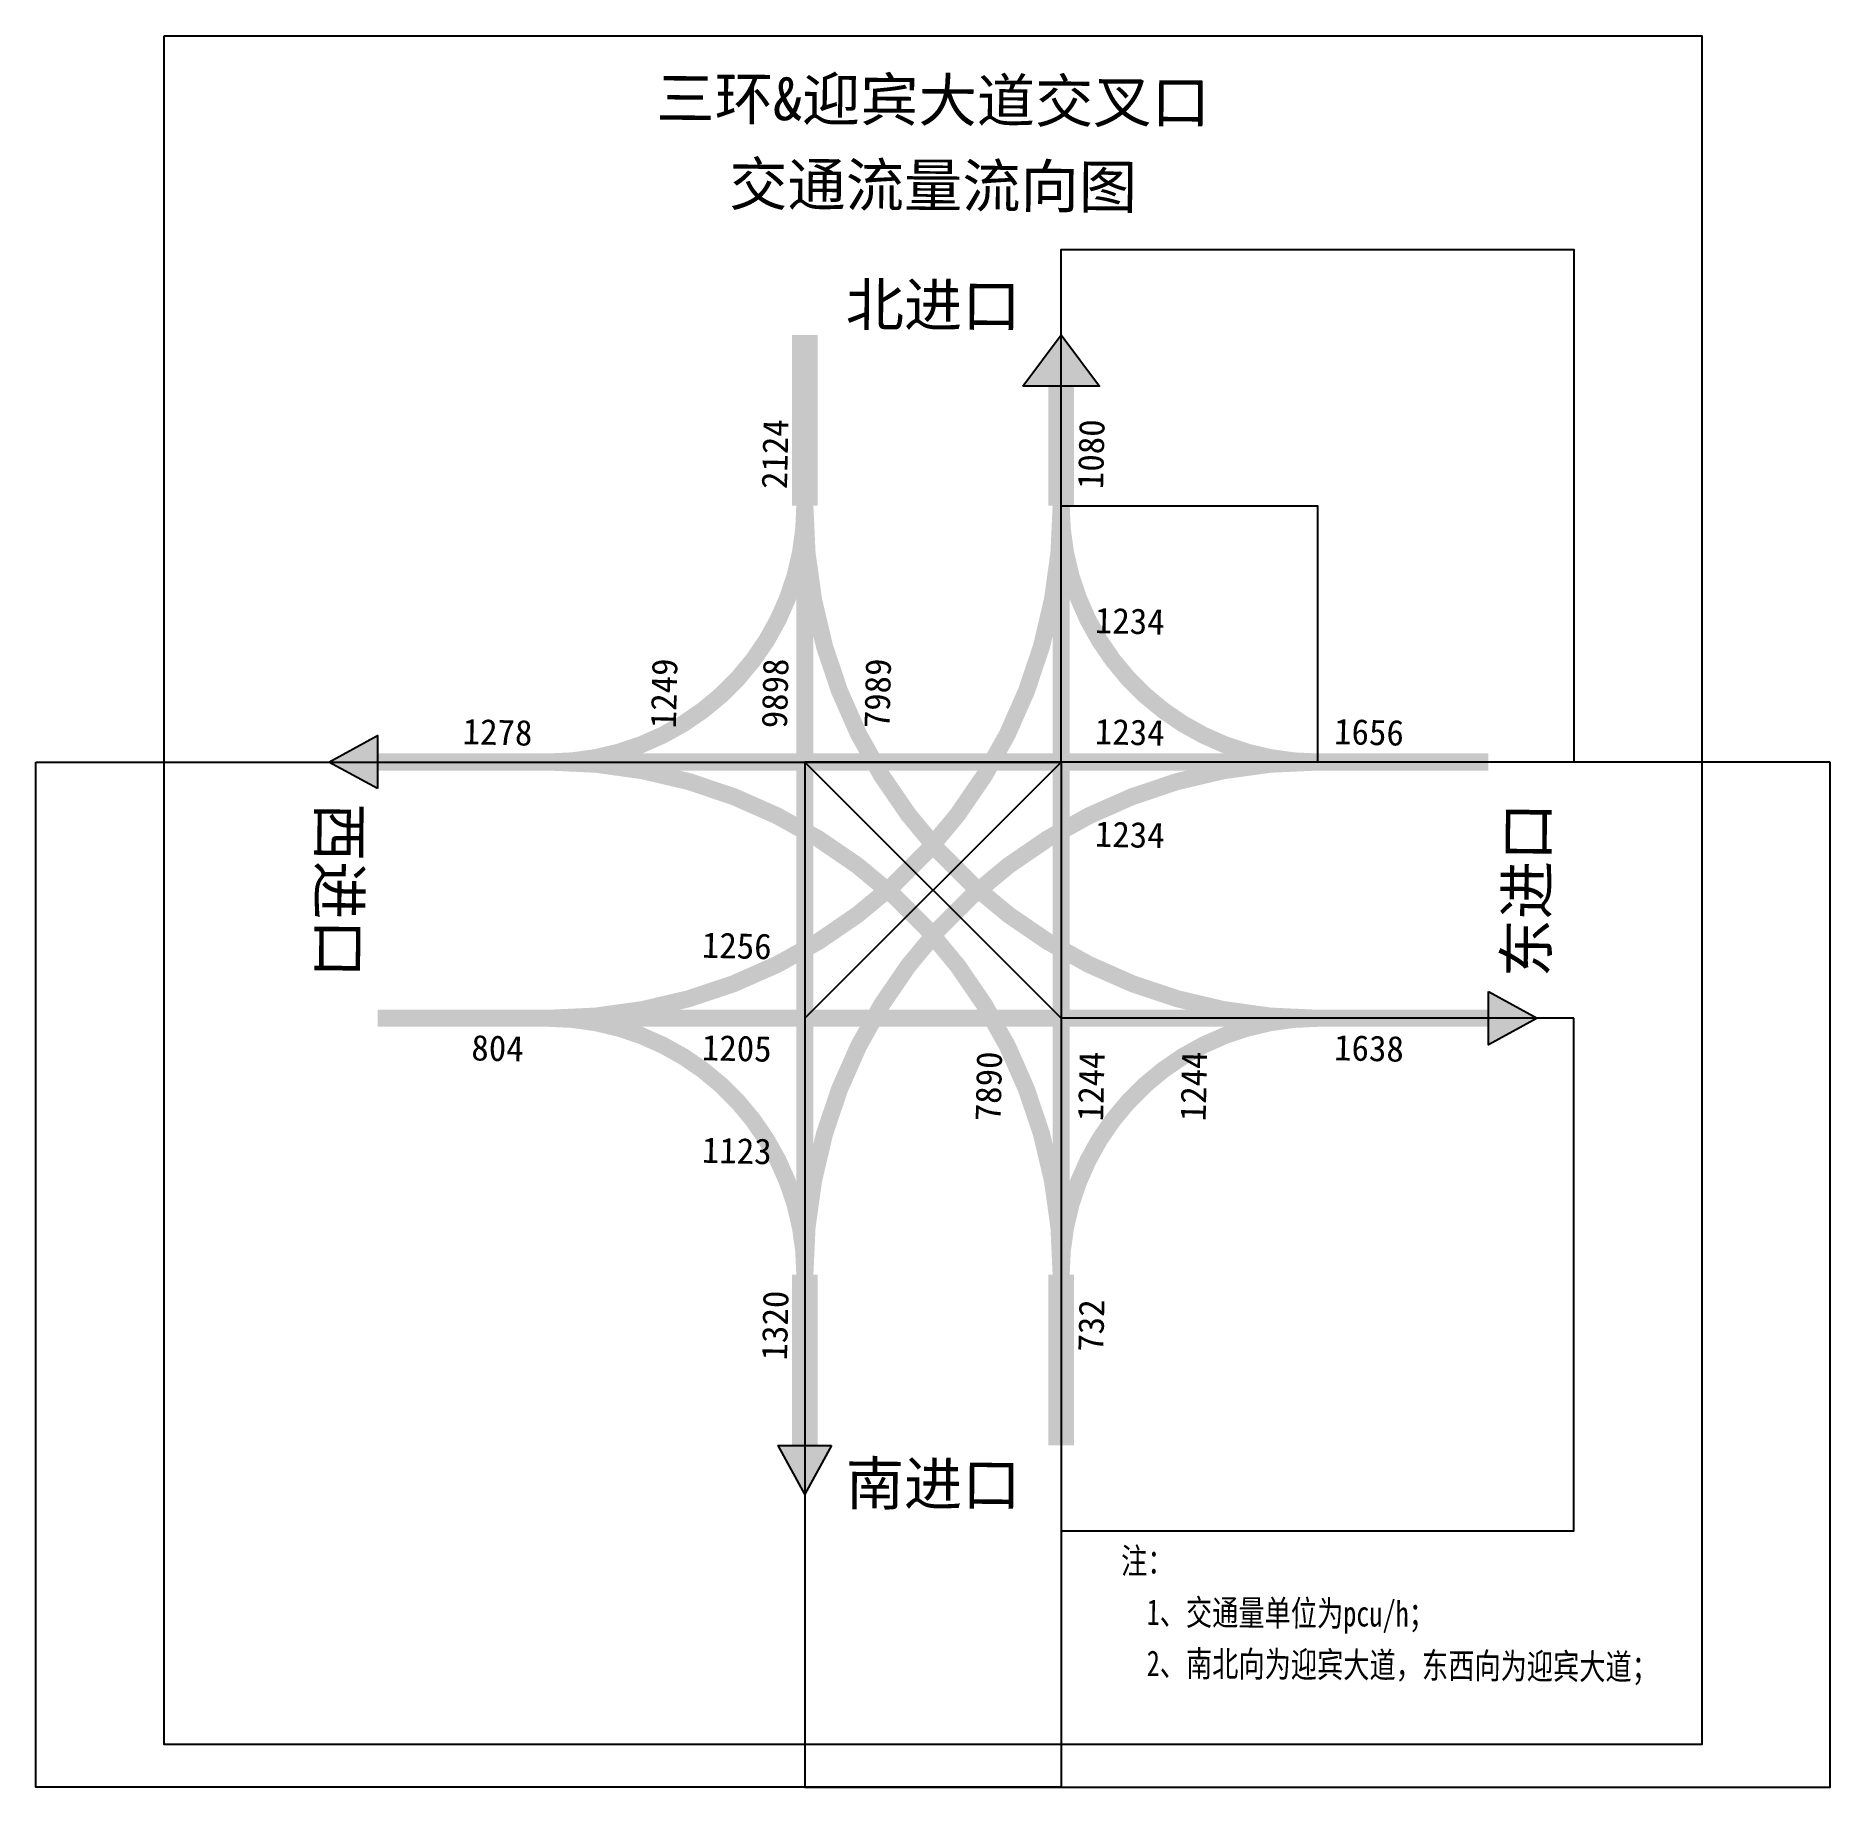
# Model space of a CAD drawing. Header units: millimetres. Extents: x -75 to 975, y -1025 to 0.
import ezdxf
from ezdxf.enums import TextEntityAlignment as Align

# ---------------------------------------------------------------- set-up
doc = ezdxf.new("R2010")
doc.units = ezdxf.units.MM
doc.layers.add('流量标注', color=7, linetype='Continuous')
doc.styles.get("Standard").update_dxf_attribs({"font": ''})
doc.styles.get('Standard').set_extended_font_data('SimSun')

msp = doc.modelspace()

# ---------------------------------------------------------------- hatches: boundary and pattern name
at = {"layer": '流量标注', "extrusion": (0, -1.22465e-16, -1)}
msp.add_hatch(color=1, dxfattribs=at).paths.add_polyline_path([(-502.5, -205), (-525, -175), (-547.5, -205), (-532.5, -205), (-517.5, -205)])
at = {"layer": '流量标注'}
for color, points in [(4, [(125, -440.6), (96.5, -425), (125, -409.4)]), (40, [(775, -559.4), (803.5, -575), (775, -590.6)]), (3, [(390.6, -825), (375, -853.5), (359.4, -825)])]:
    msp.add_hatch(color=color, dxfattribs=at).paths.add_polyline_path(points)

# ---------------------------------------------------------------- linework, layer by layer
msp.add_lwpolyline([(0, 0), (900, 0), (900, -1000), (0, -1000)], close=True)
at = {"color": 1}
for points, const_width in [([(375, -175), (375, -275)], 15), ([(525, -275), (525, -205)], 15), ([(375, -275), (375, -725)], 10)]:
    msp.add_lwpolyline(points, dxfattribs=dict(at, const_width=const_width))
at = {"color": 4, "const_width": 10}
for points in [[(225, -575, 0.414214), (525, -275)], [(375, -725, 0.414214), (225, -575)]]:
    msp.add_lwpolyline(points, format="xyb", dxfattribs=at)
at = {"color": 1, "const_width": 10}
for points in [[(225, -425, 0.414214), (375, -275)], [(375, -275, 0.414214), (675, -575)]]:
    msp.add_lwpolyline(points, format="xyb", dxfattribs=at)
at = {"color": 3}
for points, const_width in [([(525, -725), (525, -275)], 10), ([(375, -725), (375, -825)], 15), ([(525, -825), (525, -725)], 15)]:
    msp.add_lwpolyline(points, dxfattribs=dict(at, const_width=const_width))
at = {"color": 40, "const_width": 10}
for points in [[(525, -275, 0.414214), (675, -425)], [(675, -425, 0.414214), (375, -725)]]:
    msp.add_lwpolyline(points, format="xyb", dxfattribs=at)
at = {"color": 4}
msp.add_lwpolyline([(125, -440.6), (96.5, -425), (125, -409.4)], close=True, dxfattribs=at)
at = {"color": 4, "const_width": 10}
for points in [[(125, -425), (225, -425)], [(125, -575), (225, -575)], [(225, -575), (675, -575)]]:
    msp.add_lwpolyline(points, dxfattribs=at)
at = {"color": 40, "const_width": 10}
for points in [[(225, -425), (675, -425)], [(675, -425), (775, -425)], [(675, -575), (775, -575)]]:
    msp.add_lwpolyline(points, dxfattribs=at)
at = {"color": 3, "const_width": 10}
for points in [[(525, -725, 0.414214), (225, -425)], [(675, -575, 0.414214), (525, -725)]]:
    msp.add_lwpolyline(points, format="xyb", dxfattribs=at)
at = {"color": 40}
msp.add_lwpolyline([(775, -559.4), (803.5, -575), (775, -590.6)], close=True, dxfattribs=at)
at = {"color": 3}
msp.add_lwpolyline([(390.6, -825), (375, -853.5), (359.4, -825)], close=True, dxfattribs=at)
at = {"layer": '流量标注'}
for p, q in [((375, -425), (525, -575)), ((375, -575), (525, -425))]:
    msp.add_line(p, q, dxfattribs=at)
at = {"layer": '流量标注', "color": 2}
for points in [[(825, -425), (525, -425), (525, -125), (825, -125)], [(525, -275), (675, -275), (675, -425), (525, -425)], [(-75, -425), (525, -425), (525, -1025), (-75, -1025)], [(975, -425), (375, -425), (375, -1025), (975, -1025)]]:
    msp.add_lwpolyline(points, close=True, dxfattribs=at)
at = {"layer": '流量标注', "extrusion": (0, -1.22465e-16, -1)}
msp.add_lwpolyline([(-502.5, -205), (-525, -175), (-547.5, -205), (-532.5, -205), (-517.5, -205)], close=True, dxfattribs=at)
at = {"layer": '流量标注'}
msp.add_lwpolyline([(825, -575), (525, -575), (525, -875), (825, -875)], close=True, dxfattribs=at)

# ---------------------------------------------------------------- texts
for s, rotation, p in [('三环&迎宾大道交叉口', 359.57, (450, -50)), ('交通流量流向图', 359.57, (450, -100)), ('北进口', 359.57, (450, -170)), ('西进口', 269.57, (90, -500)), ('东进口', 89.57, (810, -500)), ('南进口', 359.57, (450, -860))]:
    msp.add_text(s, height=25, rotation=rotation).set_placement(p, align=Align.CENTER)
at = {"width": 0.75}
for s, p in [('注：', (560, -900)), ('1、交通量单位为pcu/h；', (575, -930)), ('2、南北向为迎宾大道，东西向为迎宾大道；', (575, -960))]:
    msp.add_text(s, height=15, rotation=359.57, dxfattribs=at).set_placement(p)
at = {"layer": '流量标注'}
for s, rotation, p in [('2124', 88.6755, (365, -245)), ('1080', 88.6755, (550, -245)), ('1234', 358.6755, (565, -350)), ('1249', 88.6755, (300, -385)), ('9898', 88.6755, (365, -385)), ('7989', 88.6755, (425, -385)), ('1278', 358.6755, (195, -415)), ('1234', 358.6755, (565, -415)), ('1656', 358.6755, (705, -415)), ('1234', 358.6755, (565, -475)), ('1256', 358.6755, (335, -540)), ('804', 358.6755, (195, -600)), ('1205', 358.6755, (335, -600)), ('1638', 358.6755, (705, -600)), ('7890', 88.6755, (490, -615)), ('1244', 88.6755, (550, -615)), ('1244', 88.6755, (610, -615)), ('1123', 358.6755, (335, -660)), ('1320', 88.6755, (365, -755)), ('732', 88.6755, (550, -755))]:
    msp.add_text(s, height=15, rotation=rotation, dxfattribs=at).set_placement(p, align=Align.CENTER)

doc.saveas('drawing.dxf')
